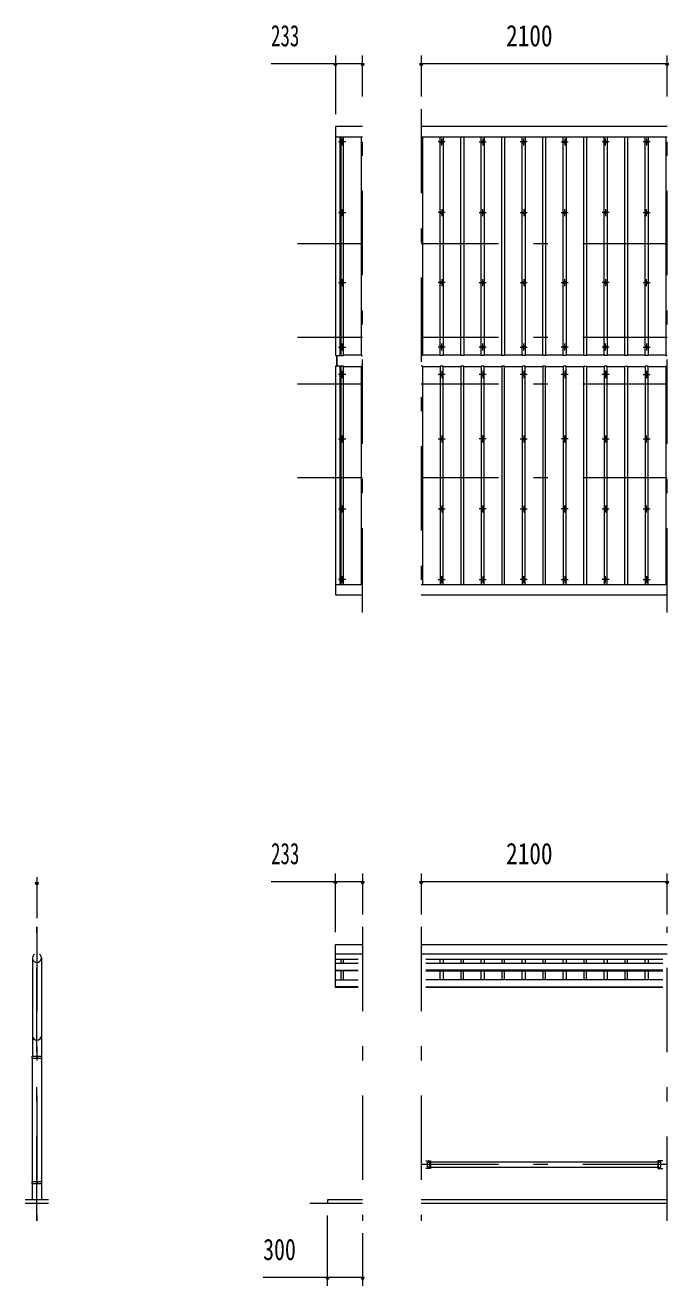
# Model space of a CAD drawing. Units: millimetres, scale not verified. Extents: x -37128 to 37128, y -29862 to 29862.
# Drawn here: x -20820 to -15324, y 17585 to 28351 of the extents above; entities that cross this region are included whole.
import ezdxf
from ezdxf.enums import TextEntityAlignment as Align

# ---------------------------------------------------------------- set-up
doc = ezdxf.new("R2010")
doc.units = ezdxf.units.MM
doc.header["$LTSCALE"] = 60
doc.linetypes.add('USER3', pattern=[24, 12, -5, 2, -5])
for name, color, linetype, lineweight in [('0-2_1-0BOLD', 7, 'Continuous', 18), ('0-3_1-2CENTER', 3, 'USER3', 18), ('0-4_1-4THIN', 4, 'Continuous', 18), ('0-5_1-5DIM', 3, 'Continuous', 18)]:
    doc.layers.add(name, color=color, linetype=linetype, lineweight=lineweight)
doc.styles.add('ＭＳ ゴシック', font='')
doc.styles.get('ＭＳ ゴシック').set_extended_font_data('MS Gothic')

msp = doc.modelspace()

# ---------------------------------------------------------------- linework, layer by layer
at = {"layer": '0-2_1-0BOLD'}
for p, q in [((-15338.49, 27484.86), (-17438.49, 27484.86)), ((-18171.49, 27398.37), (-17938.49, 27398.37)), ((-17438.49, 27398.37), (-15338.49, 27398.37)), ((-18161.49, 25529.71), (-18161.49, 25440.01)), ((-18155.49, 25440.01), (-18155.49, 25529.71)), ((-17938.49, 23571.35), (-18171.49, 23571.35)), ((-18171.49, 23484.86), (-17938.49, 23484.86)), ((-15338.49, 23571.35), (-17438.49, 23571.35)), ((-17438.49, 23484.86), (-15338.49, 23484.86)), ((-18171.49, 20500.05), (-17938.49, 20500.05)), ((-17438.49, 20500.05), (-15338.49, 20500.05)), ((-20758.09, 20384.42), (-20758.09, 19545.46)), ((-20681.79, 20384.42), (-20681.79, 19545.46)), ((-17938.49, 20416.4), (-18171.49, 20416.4)), ((-18171.49, 20375.2), (-17976.64, 20375.2)), ((-17976.64, 20371.65), (-18171.49, 20371.65)), ((-15338.49, 20416.4), (-17438.49, 20416.4)), ((-17400.34, 20375.2), (-15376.64, 20375.2)), ((-15376.64, 20371.65), (-17400.34, 20371.65)), ((-18171.49, 20339.45), (-17976.64, 20339.45)), ((-18171.49, 20280.62), (-17976.64, 20280.62)), ((-17976.64, 20274.71), (-18171.49, 20274.71)), ((-17400.34, 20339.45), (-15376.64, 20339.45)), ((-15376.64, 20280.62), (-17400.34, 20280.62)), ((-17400.34, 20274.71), (-15376.64, 20274.71)), ((-18171.49, 20196.99), (-17976.64, 20196.99)), ((-17976.64, 20139.36), (-18171.49, 20139.36)), ((-15376.64, 20196.99), (-17400.34, 20196.99)), ((-17400.34, 20139.36), (-15376.64, 20139.36)), ((-15376.64, 20131.02), (-17400.34, 20131.02)), ((-20758.09, 18476.34), (-20758.09, 19525.46)), ((-20723.79, 19545.46), (-20723.79, 19525.46)), ((-20723.79, 19535.45), (-20716.09, 19535.45)), ((-20716.09, 19525.46), (-20716.09, 19545.46)), ((-20681.79, 19525.46), (-20681.79, 18476.34)), ((-17385.98, 18598.51), (-17385.98, 18641.21)), ((-17385.98, 18641.21), (-17363.53, 18641.21)), ((-17363.53, 18586.85), (-17363.53, 18652.86)), ((-15416.64, 18641.21), (-17360.34, 18641.21)), ((-15413.44, 18586.85), (-15413.44, 18652.86)), ((-15390.99, 18641.21), (-15413.44, 18641.21)), ((-15390.99, 18598.51), (-15390.99, 18641.21)), ((-17363.53, 18598.51), (-17385.98, 18598.51)), ((-17360.34, 18598.51), (-15416.64, 18598.51)), ((-15413.44, 18598.51), (-15390.99, 18598.51)), ((-20758.09, 18319.86), (-20758.09, 18456.34)), ((-20723.79, 18476.34), (-20723.79, 18456.34)), ((-20723.79, 18466.34), (-20716.09, 18466.34)), ((-20716.09, 18456.34), (-20716.09, 18476.34)), ((-20681.79, 18456.34), (-20681.79, 18319.86)), ((-20619.94, 18319.86), (-20819.94, 18319.86)), ((-18238.49, 18319.86), (-18238.49, 18289.86)), ((-17938.49, 18319.86), (-18238.49, 18319.86)), ((-15338.49, 18319.86), (-17438.49, 18319.86)), ((-20819.94, 18289.86), (-20619.94, 18289.86)), ((-18388.49, 18289.86), (-17938.49, 18289.86)), ((-17438.49, 18289.86), (-15338.49, 18289.86))]:
    msp.add_line(p, q, dxfattribs=at)
for points in [[(-17938.49, 27484.86), (-18171.49, 27484.86), (-18171.49, 25529.71)], [(-18171.49, 25529.71), (-18131.49, 25529.71), (-18131.49, 27398.37)], [(-18131.49, 23571.35), (-18131.49, 25440.01), (-18171.49, 25440.01), (-18171.49, 23484.86)], [(-17976.64, 20131.02), (-18171.49, 20131.02), (-18171.49, 20500.05)], [(-17400.33, 18652.86), (-17360.33, 18652.86), (-17360.33, 18586.85), (-17400.33, 18586.85)], [(-15376.64, 18652.86), (-15416.64, 18652.86), (-15416.64, 18586.85), (-15376.64, 18586.85)]]:
    msp.add_lwpolyline(points, dxfattribs=at)
for points in [[(-20759.69, 19525.46), (-20759.69, 19545.46), (-20680.19, 19545.46), (-20680.19, 19525.46)], [(-20759.69, 18456.34), (-20759.69, 18476.34), (-20680.19, 18476.34), (-20680.19, 18456.34)]]:
    msp.add_lwpolyline(points, close=True, dxfattribs=at)
for centre in [(-18113.49, 27353.43), (-17263.49, 27353.43), (-16913.49, 27353.43), (-16563.49, 27353.43), (-16213.49, 27353.43), (-15863.49, 27353.43), (-15513.49, 27353.43), (-18113.49, 26749.72), (-17263.49, 26749.72), (-16913.49, 26749.72), (-16563.49, 26749.72), (-16213.49, 26749.72), (-15863.49, 26749.72), (-15513.49, 26749.72), (-18113.49, 26151.94), (-17263.49, 26151.94), (-16913.49, 26151.94), (-16563.49, 26151.94), (-16213.49, 26151.94), (-15863.49, 26151.94), (-15513.49, 26151.94), (-18113.49, 25602.25), (-17263.49, 25602.25), (-16913.49, 25602.25), (-16563.49, 25602.25), (-16213.49, 25602.25), (-15863.49, 25602.25), (-15513.49, 25602.25), (-18113.49, 25367.47), (-17263.49, 25367.47), (-16913.49, 25367.47), (-16563.49, 25367.47), (-16213.49, 25367.47), (-15863.49, 25367.47), (-15513.49, 25367.47), (-18113.49, 24817.78), (-17263.49, 24817.78), (-16913.49, 24817.78), (-16563.49, 24817.78), (-16213.49, 24817.78), (-15863.49, 24817.78), (-15513.49, 24817.78), (-18113.49, 24219.99), (-17263.49, 24219.99), (-16913.49, 24219.99), (-16563.49, 24219.99), (-16213.49, 24219.99), (-15863.49, 24219.99), (-15513.49, 24219.99), (-18113.49, 23616.29), (-17263.49, 23616.29), (-16913.49, 23616.29), (-16563.49, 23616.29), (-16213.49, 23616.29), (-15863.49, 23616.29), (-15513.49, 23616.29)]:
    msp.add_circle(centre, 10, dxfattribs=at)
for centre, start, end in [((-20719.94, 20384.42), 123.05154, 56.94846), ((-20719.93, 19719.86), 180, 0)]:
    msp.add_arc(centre, 38.15, start, end, dxfattribs=at)
at = {"layer": '0-3_1-2CENTER'}
for p, q in [((-17938.5, 23334.86), (-17938.5, 27634.86)), ((-17438.5, 27634.86), (-17438.5, 23334.86)), ((-15338.49, 23334.86), (-15338.49, 27634.86)), ((-18083.5, 27353.43), (-18143.49, 27353.43)), ((-18113.49, 27383.44), (-18113.49, 27323.43)), ((-17233.5, 27353.43), (-17293.49, 27353.43)), ((-17263.49, 27323.43), (-17263.49, 27383.44)), ((-16943.49, 27353.43), (-16883.5, 27353.43)), ((-16913.49, 27383.44), (-16913.49, 27323.43)), ((-16533.5, 27353.43), (-16593.49, 27353.43)), ((-16563.49, 27323.43), (-16563.49, 27383.44)), ((-16243.49, 27353.43), (-16183.5, 27353.43)), ((-16213.49, 27383.44), (-16213.49, 27323.43)), ((-15833.5, 27353.43), (-15893.49, 27353.43)), ((-15863.49, 27323.43), (-15863.49, 27383.44)), ((-15483.5, 27353.43), (-15543.49, 27353.43)), ((-15513.49, 27383.44), (-15513.49, 27323.43)), ((-18143.49, 26749.72), (-18083.5, 26749.72)), ((-18113.49, 26779.73), (-18113.49, 26719.73)), ((-17233.5, 26749.72), (-17293.49, 26749.72)), ((-17263.49, 26779.73), (-17263.49, 26719.73)), ((-16943.49, 26749.72), (-16883.5, 26749.72)), ((-16913.49, 26719.73), (-16913.49, 26779.73)), ((-16593.49, 26749.72), (-16533.5, 26749.72)), ((-16563.49, 26779.73), (-16563.49, 26719.73)), ((-16243.49, 26749.72), (-16183.5, 26749.72)), ((-16213.49, 26719.73), (-16213.49, 26779.73)), ((-15833.5, 26749.72), (-15893.49, 26749.72)), ((-15863.49, 26779.73), (-15863.49, 26719.73)), ((-15543.49, 26749.72), (-15483.49, 26749.72)), ((-15513.49, 26719.73), (-15513.49, 26779.73)), ((-17938.49, 26484.86), (-18493.49, 26484.86)), ((-15338.49, 26484.86), (-17438.49, 26484.86)), ((-18113.49, 26181.94), (-18113.49, 26121.94)), ((-17263.49, 26181.94), (-17263.49, 26121.94)), ((-16913.49, 26121.94), (-16913.49, 26181.94)), ((-16563.49, 26181.94), (-16563.49, 26121.94)), ((-16213.49, 26121.94), (-16213.49, 26181.94)), ((-15863.49, 26181.94), (-15863.49, 26121.94)), ((-15513.49, 26121.94), (-15513.49, 26181.94)), ((-18143.49, 26151.94), (-18083.5, 26151.94)), ((-17233.5, 26151.94), (-17293.49, 26151.94)), ((-16943.49, 26151.94), (-16883.5, 26151.94)), ((-16593.49, 26151.94), (-16533.5, 26151.94)), ((-16243.49, 26151.94), (-16183.5, 26151.94)), ((-15833.5, 26151.94), (-15893.49, 26151.94)), ((-15543.49, 26151.94), (-15483.49, 26151.94)), ((-17938.49, 25684.86), (-18493.49, 25684.86)), ((-18113.49, 25632.25), (-18113.49, 25572.25)), ((-15338.49, 25684.86), (-17438.49, 25684.86)), ((-17263.49, 25572.25), (-17263.49, 25632.25)), ((-16913.49, 25572.25), (-16913.49, 25632.25)), ((-16563.49, 25572.25), (-16563.49, 25632.25)), ((-16213.49, 25572.25), (-16213.49, 25632.25)), ((-15863.49, 25572.25), (-15863.49, 25632.25)), ((-15513.49, 25632.25), (-15513.49, 25572.25)), ((-18143.49, 25602.25), (-18083.5, 25602.25)), ((-17233.5, 25602.25), (-17293.49, 25602.25)), ((-16883.5, 25602.25), (-16943.49, 25602.25)), ((-16593.49, 25602.25), (-16533.5, 25602.25)), ((-16183.5, 25602.25), (-16243.49, 25602.25)), ((-15833.5, 25602.25), (-15893.49, 25602.25)), ((-15543.49, 25602.25), (-15483.49, 25602.25)), ((-18083.5, 25367.47), (-18143.49, 25367.47)), ((-18113.49, 25397.47), (-18113.49, 25337.47)), ((-17233.5, 25367.47), (-17293.49, 25367.47)), ((-17263.49, 25397.47), (-17263.49, 25337.47)), ((-16883.5, 25367.47), (-16943.49, 25367.47)), ((-16913.49, 25397.47), (-16913.49, 25337.47)), ((-16533.5, 25367.47), (-16593.49, 25367.47)), ((-16563.49, 25397.47), (-16563.49, 25337.47)), ((-16183.5, 25367.47), (-16243.49, 25367.47)), ((-16213.49, 25397.47), (-16213.49, 25337.47)), ((-15833.5, 25367.47), (-15893.49, 25367.47)), ((-15863.49, 25397.47), (-15863.49, 25337.47)), ((-15543.49, 25367.47), (-15483.49, 25367.47)), ((-15513.49, 25397.47), (-15513.49, 25337.47)), ((-17938.49, 25284.86), (-18493.49, 25284.86)), ((-15338.49, 25284.86), (-17438.49, 25284.86)), ((-18143.49, 24817.78), (-18083.5, 24817.78)), ((-18113.49, 24847.78), (-18113.49, 24787.78)), ((-17293.49, 24817.78), (-17233.5, 24817.78)), ((-17263.49, 24847.78), (-17263.49, 24787.78)), ((-16883.5, 24817.78), (-16943.49, 24817.78)), ((-16913.49, 24787.78), (-16913.49, 24847.78)), ((-16593.49, 24817.78), (-16533.5, 24817.78)), ((-16563.49, 24847.78), (-16563.49, 24787.78)), ((-16183.5, 24817.78), (-16243.49, 24817.78)), ((-16213.49, 24787.78), (-16213.49, 24847.78)), ((-15893.49, 24817.78), (-15833.5, 24817.78)), ((-15863.49, 24847.78), (-15863.49, 24787.78)), ((-15543.49, 24817.78), (-15483.49, 24817.78)), ((-15513.49, 24787.78), (-15513.49, 24847.78)), ((-17938.49, 24484.86), (-18493.49, 24484.86)), ((-15338.49, 24484.86), (-17438.49, 24484.86)), ((-18113.49, 24249.99), (-18113.49, 24189.99)), ((-17263.49, 24249.99), (-17263.49, 24189.99)), ((-16913.49, 24189.99), (-16913.49, 24249.99)), ((-16563.49, 24249.99), (-16563.49, 24189.99)), ((-16213.49, 24189.99), (-16213.49, 24249.99)), ((-15863.49, 24249.99), (-15863.49, 24189.99)), ((-15513.49, 24189.99), (-15513.49, 24249.99)), ((-18143.49, 24219.99), (-18083.5, 24219.99)), ((-17293.49, 24219.99), (-17233.5, 24219.99)), ((-16883.5, 24219.99), (-16943.49, 24219.99)), ((-16593.49, 24219.99), (-16533.5, 24219.99)), ((-16183.5, 24219.99), (-16243.49, 24219.99)), ((-15893.49, 24219.99), (-15833.5, 24219.99)), ((-15543.49, 24219.99), (-15483.49, 24219.99)), ((-18083.5, 23616.29), (-18143.49, 23616.29)), ((-18113.49, 23646.29), (-18113.49, 23586.28)), ((-17293.49, 23616.29), (-17233.5, 23616.29)), ((-17263.49, 23586.28), (-17263.49, 23646.29)), ((-16943.49, 23616.29), (-16883.5, 23616.29)), ((-16913.49, 23646.29), (-16913.49, 23586.28)), ((-16533.5, 23616.29), (-16593.49, 23616.29)), ((-16563.49, 23586.28), (-16563.49, 23646.29)), ((-16243.49, 23616.29), (-16183.5, 23616.29)), ((-16213.49, 23646.29), (-16213.49, 23586.28)), ((-15833.5, 23616.29), (-15893.49, 23616.29)), ((-15863.49, 23586.28), (-15863.49, 23646.29)), ((-15543.49, 23616.29), (-15483.5, 23616.29)), ((-15513.49, 23646.29), (-15513.49, 23586.28)), ((-20719.94, 18139.86), (-20719.94, 20650.05)), ((-20719.93, 20649.86), (-20719.93, 18139.85)), ((-17938.49, 20650.05), (-17938.49, 18139.86)), ((-17438.49, 20650.05), (-17438.49, 18139.86)), ((-15338.49, 18139.86), (-15338.49, 20650.05)), ((-15338.49, 18619.86), (-17438.49, 18619.86))]:
    msp.add_line(p, q, dxfattribs=at)
at = {"layer": '0-4_1-4THIN'}
for p, q in [((-17425.99, 25529.71), (-17425.99, 27398.37)), ((-17250.99, 27398.37), (-17250.99, 25529.71)), ((-17075.99, 27398.37), (-17075.99, 25529.71)), ((-16900.99, 27398.37), (-16900.99, 25529.71)), ((-16725.99, 27398.37), (-16725.99, 25529.71)), ((-16550.99, 27398.37), (-16550.99, 25529.71)), ((-16375.99, 27398.37), (-16375.99, 25529.71)), ((-16200.99, 27398.37), (-16200.99, 25529.71)), ((-16025.99, 27398.37), (-16025.99, 25529.71)), ((-15850.99, 27398.37), (-15850.99, 25529.71)), ((-15675.99, 27398.37), (-15675.99, 25529.71)), ((-15500.99, 27398.37), (-15500.99, 25529.71)), ((-18125.99, 25533.96), (-18131.49, 25533.96)), ((-17950.99, 25533.96), (-18100.99, 25533.96)), ((-17425.99, 25529.71), (-17438.49, 25529.71)), ((-17275.99, 25533.96), (-17425.99, 25533.96)), ((-17100.99, 25533.96), (-17250.99, 25533.96)), ((-16925.99, 25533.96), (-17075.99, 25533.96)), ((-16750.99, 25533.96), (-16900.99, 25533.96)), ((-16575.99, 25533.96), (-16725.99, 25533.96)), ((-16400.99, 25533.96), (-16550.99, 25533.96)), ((-16225.99, 25533.96), (-16375.99, 25533.96)), ((-16050.99, 25533.96), (-16200.99, 25533.96)), ((-15875.99, 25533.96), (-16025.99, 25533.96)), ((-15700.99, 25533.96), (-15850.99, 25533.96)), ((-15525.99, 25533.96), (-15675.99, 25533.96)), ((-15350.99, 25533.96), (-15500.99, 25533.96)), ((-18131.49, 25435.76), (-18125.99, 25435.76)), ((-18125.99, 25440.01), (-18125.99, 23571.35)), ((-18100.99, 25435.76), (-17950.99, 25435.76)), ((-17950.99, 25440.01), (-17950.99, 23571.35)), ((-17938.49, 25440.01), (-17950.99, 25440.01)), ((-17425.99, 25435.76), (-17275.99, 25435.76)), ((-17275.99, 25440.01), (-17275.99, 23571.35)), ((-17250.99, 25435.76), (-17100.99, 25435.76)), ((-17100.99, 25440.01), (-17100.99, 23571.35)), ((-17075.99, 25435.76), (-16925.99, 25435.76)), ((-16925.99, 25440.01), (-16925.99, 23571.35)), ((-16900.99, 25435.76), (-16750.99, 25435.76)), ((-16750.99, 25440.01), (-16750.99, 23571.35)), ((-16725.99, 25435.76), (-16575.99, 25435.76)), ((-16575.99, 25440.01), (-16575.99, 23571.35)), ((-16550.99, 25435.76), (-16400.99, 25435.76)), ((-16400.99, 25440.01), (-16400.99, 23571.35)), ((-16375.99, 25435.76), (-16225.99, 25435.76)), ((-16225.99, 25440.01), (-16225.99, 23571.35)), ((-16200.99, 25435.76), (-16050.99, 25435.76)), ((-16050.99, 23571.35), (-16050.99, 25440.01)), ((-16025.99, 25435.76), (-15875.99, 25435.76)), ((-15875.99, 25440.01), (-15875.99, 23571.35)), ((-15850.99, 25435.76), (-15700.99, 25435.76)), ((-15700.99, 23571.35), (-15700.99, 25440.01)), ((-15675.99, 25435.76), (-15525.99, 25435.76)), ((-15525.99, 25440.01), (-15525.99, 23571.35)), ((-15500.99, 25435.76), (-15350.99, 25435.76)), ((-15350.99, 25440.01), (-15350.99, 23571.35)), ((-15350.99, 25440.01), (-15338.49, 25440.01)), ((-18126, 20371.65), (-18126, 20339.45)), ((-18101, 20339.45), (-18101, 20371.65)), ((-17275.99, 20339.45), (-17275.99, 20371.65)), ((-17251, 20371.65), (-17251, 20339.45)), ((-17100.99, 20371.65), (-17100.99, 20339.45)), ((-17076, 20339.45), (-17076, 20371.65)), ((-16925.99, 20339.45), (-16925.99, 20371.65)), ((-16901, 20371.65), (-16901, 20339.45)), ((-16750.99, 20371.65), (-16750.99, 20339.45)), ((-16726, 20339.45), (-16726, 20371.65)), ((-16575.99, 20339.45), (-16575.99, 20371.65)), ((-16551, 20371.65), (-16551, 20339.45)), ((-16401, 20371.65), (-16401, 20339.45)), ((-16376, 20339.45), (-16376, 20371.65)), ((-16226, 20339.45), (-16226, 20371.65)), ((-16201, 20371.65), (-16201, 20339.45)), ((-16051, 20371.65), (-16051, 20339.45)), ((-16026, 20339.45), (-16026, 20371.65)), ((-15875.99, 20339.45), (-15875.99, 20371.65)), ((-15851, 20371.65), (-15851, 20339.45)), ((-15700.99, 20371.65), (-15700.99, 20339.45)), ((-15676, 20339.45), (-15676, 20371.65)), ((-15525.99, 20339.45), (-15525.99, 20371.65)), ((-15501, 20371.65), (-15501, 20339.45)), ((-18126, 20274.71), (-18126, 20196.99)), ((-18101, 20196.99), (-18101, 20274.71)), ((-17275.99, 20196.99), (-17275.99, 20274.71)), ((-17251, 20274.71), (-17251, 20196.99)), ((-17100.99, 20274.71), (-17100.99, 20196.99)), ((-17076, 20196.99), (-17076, 20274.71)), ((-16925.99, 20196.99), (-16925.99, 20274.71)), ((-16901, 20274.71), (-16901, 20196.99)), ((-16750.99, 20274.71), (-16750.99, 20196.99)), ((-16726, 20196.99), (-16726, 20274.71)), ((-16575.99, 20196.99), (-16575.99, 20274.71)), ((-16551, 20274.71), (-16551, 20196.99)), ((-16401, 20274.71), (-16401, 20196.99)), ((-16376, 20196.99), (-16376, 20274.71)), ((-16226, 20196.99), (-16226, 20274.71)), ((-16201, 20274.71), (-16201, 20196.99)), ((-16051, 20274.71), (-16051, 20196.99)), ((-16026, 20196.99), (-16026, 20274.71)), ((-15875.99, 20196.99), (-15875.99, 20274.71)), ((-15851, 20274.71), (-15851, 20196.99)), ((-15700.99, 20274.71), (-15700.99, 20196.99)), ((-15676, 20196.99), (-15676, 20274.71)), ((-15525.99, 20196.99), (-15525.99, 20274.71)), ((-15501, 20274.71), (-15501, 20196.99))]:
    msp.add_line(p, q, dxfattribs=at)
for points in [[(-18125.99, 27398.37), (-18125.99, 25529.71), (-18100.99, 25529.71), (-18100.99, 27398.37)], [(-17950.99, 27398.37), (-17950.99, 25529.71), (-17938.49, 25529.71)], [(-17250.99, 25529.71), (-17275.99, 25529.71), (-17275.99, 27398.37)], [(-17075.99, 25529.71), (-17100.99, 25529.71), (-17100.99, 27398.37)], [(-16900.99, 25529.71), (-16925.99, 25529.71), (-16925.99, 27398.37)], [(-16725.99, 25529.71), (-16750.99, 25529.71), (-16750.99, 27398.37)], [(-16550.99, 25529.71), (-16575.99, 25529.71), (-16575.99, 27398.37)], [(-16375.99, 25529.71), (-16400.99, 25529.71), (-16400.99, 27398.37)], [(-16200.99, 25529.71), (-16225.99, 25529.71), (-16225.99, 27398.37)], [(-16025.99, 25529.71), (-16050.99, 25529.71), (-16050.99, 27398.37)], [(-15850.99, 25529.71), (-15875.99, 25529.71), (-15875.99, 27398.37)], [(-15675.99, 25529.71), (-15700.99, 25529.71), (-15700.99, 27398.37)], [(-15500.99, 25529.71), (-15525.99, 25529.71), (-15525.99, 27398.37)], [(-15350.99, 27398.37), (-15350.99, 25529.71), (-15338.49, 25529.71)], [(-18100.99, 23571.35), (-18100.99, 25440.01), (-18125.99, 25440.01)], [(-17425.99, 23571.35), (-17425.99, 25440.01), (-17438.49, 25440.01)], [(-17250.99, 23571.35), (-17250.99, 25440.01), (-17275.99, 25440.01)], [(-17075.99, 23571.35), (-17075.99, 25440.01), (-17100.99, 25440.01)], [(-16900.99, 23571.35), (-16900.99, 25440.01), (-16925.99, 25440.01)], [(-16725.99, 23571.35), (-16725.99, 25440.01), (-16750.99, 25440.01)], [(-16550.99, 23571.35), (-16550.99, 25440.01), (-16575.99, 25440.01)], [(-16375.99, 23571.35), (-16375.99, 25440.01), (-16400.99, 25440.01)], [(-16200.99, 23571.35), (-16200.99, 25440.01), (-16225.99, 25440.01)], [(-16050.99, 25440.01), (-16025.99, 25440.01), (-16025.99, 23571.35)], [(-15850.99, 23571.35), (-15850.99, 25440.01), (-15875.99, 25440.01)], [(-15700.99, 25440.01), (-15675.99, 25440.01), (-15675.99, 23571.35)], [(-15500.99, 23571.35), (-15500.99, 25440.01), (-15525.99, 25440.01)]]:
    msp.add_lwpolyline(points, dxfattribs=at)
at = {"layer": '0-5_1-5DIM'}
for p, q in [((-17938.49, 28020.67), (-18720.99, 28020.67)), ((-18157.49, 28020.67), (-18185.49, 28020.67)), ((-18171.49, 28090.67), (-18171.49, 27590.67)), ((-17924.49, 28020.67), (-17952.49, 28020.67)), ((-17938.49, 27740.67), (-17938.49, 28090.67)), ((-17424.49, 28020.67), (-17452.49, 28020.67)), ((-17438.49, 28090.67), (-17438.49, 27740.67)), ((-15338.49, 28020.67), (-17438.49, 28020.67)), ((-15324.49, 28020.67), (-15352.49, 28020.67)), ((-15338.49, 27740.67), (-15338.49, 28090.67)), ((-18171.49, 20605.86), (-18171.49, 21105.86)), ((-17938.49, 21105.86), (-17938.49, 20755.86)), ((-17438.49, 21105.86), (-17438.49, 20755.86)), ((-15338.49, 20755.86), (-15338.49, 21105.86)), ((-20705.93, 21024.86), (-20733.93, 21024.86)), ((-20719.93, 21074.86), (-20719.93, 20724.86)), ((-17938.49, 21035.86), (-18720.99, 21035.86)), ((-18157.49, 21035.86), (-18185.49, 21035.86)), ((-17924.49, 21035.86), (-17952.49, 21035.86)), ((-17424.49, 21035.86), (-17452.49, 21035.86)), ((-15338.49, 21035.86), (-17438.49, 21035.86)), ((-15324.49, 21035.86), (-15352.49, 21035.86)), ((-18238.49, 17584.86), (-18238.49, 18184.86)), ((-17938.49, 18034.86), (-17938.49, 17584.86)), ((-17938.49, 17654.86), (-18787.99, 17654.86)), ((-18224.49, 17654.86), (-18252.49, 17654.86)), ((-17924.49, 17654.86), (-17952.49, 17654.86))]:
    msp.add_line(p, q, dxfattribs=at)
for centre in [(-18171.49, 28020.67), (-17938.49, 28020.67), (-17438.49, 28020.67), (-15338.49, 28020.67), (-20719.93, 21024.86), (-18171.49, 21035.86), (-17938.49, 21035.86), (-17438.49, 21035.86), (-15338.49, 21035.86), (-18238.49, 17654.86), (-17938.49, 17654.86)]:
    msp.add_arc(centre, 14, 180, 0, dxfattribs=at)

# ---------------------------------------------------------------- texts
at = {"layer": '0-5_1-5DIM', "color": 7, "style": 'ＭＳ ゴシック'}
for s, width, p in [('233', 0.65, (-18720.99, 28115.54)), ('2100', 0.8, (-16713.99, 28115.54)), ('233', 0.65, (-18720.99, 21130.73)), ('2100', 0.8, (-16713.99, 21130.73)), ('300', 0.75, (-18787.99, 17749.73))]:
    msp.add_text(s, height=182.3, dxfattribs=dict(at, width=width)).set_placement(p, align=Align.BOTTOM_LEFT)

doc.saveas('drawing.dxf')
